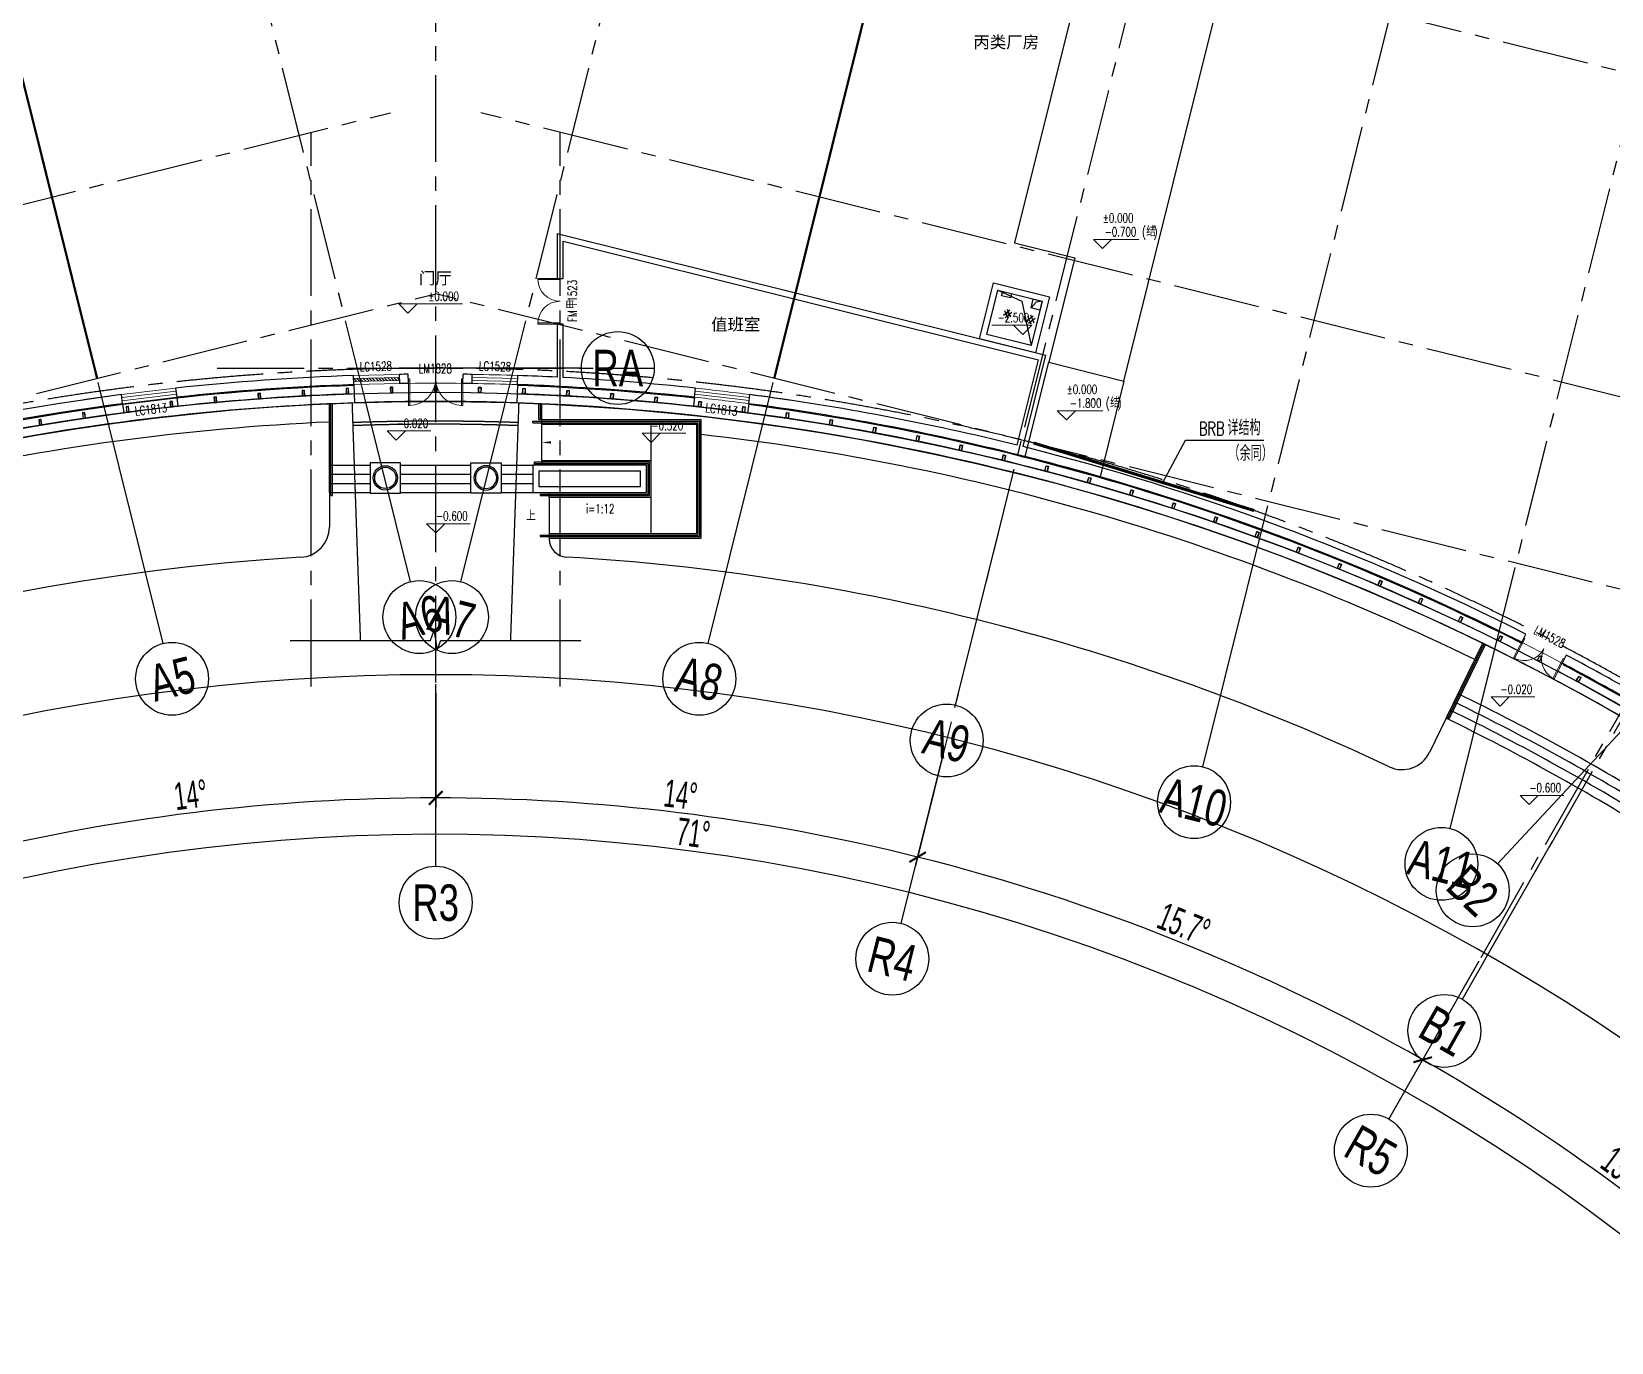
# Model space of a CAD drawing. Extents: x 138868 to 1251000, y -188972 to 132579.
# Drawn here: x 195488 to 247541, y -138264 to -95090 of the extents above; entities that cross this region are included whole.
import ezdxf
from ezdxf.enums import TextEntityAlignment as Align

# ---------------------------------------------------------------- set-up
doc = ezdxf.new("R2010")
doc.units = 0
for name, pattern in [('CENTER2', [28.575, 19.05, -3.175, 3.175, -3.175]), ('DASH', [0.35, 0.25, -0.1]), ('DASHDOT', [1, 0.5, -0.25, 0, -0.25])]:
    doc.linetypes.add(name, pattern=pattern)
doc.layers.get('0').update_dxf_attribs({"color": 8})
doc.layers.get('Defpoints').update_dxf_attribs({"color": 8})
for name, color, linetype in [('#幕墙线-平面', 8, 'Continuous'), ('#标注', 8, 'Continuous'), ('#轴线', 8, 'CENTER2'), ('A-FLOR', 8, 'Continuous'), ('A-FLOR-GRND', 8, 'Continuous'), ('A-FLOR-OVHD', 8, 'DASH'), ('A-FLOR-RAIL', 8, 'Continuous'), ('A-ROAD', 8, 'Continuous'), ('A-SEC-STEEL', 8, 'Continuous'), ('A-THERMAL', 8, 'Continuous'), ('CURTWALL', 8, 'Continuous'), ('DIM_LEAD', 8, 'Continuous'), ('DIM_SYMB', 8, 'Continuous'), ('E-EQPM-DIMS', 8, 'Continuous'), ('E-电缆排管', 8, 'Continuous'), ('EQUIP-箱柜', 8, 'Continuous'), ('PUB_HATCH', 8, 'Continuous'), ('STAIR', 8, 'Continuous'), ('WINDOW_TEXT', 8, 'Continuous'), ('数据中心轮廓线', 8, 'Continuous')]:
    doc.layers.add(name, color=color, linetype=linetype)
for name, color, linetype, lineweight in [('A-WALL', 8, 'Continuous', 50), ('DIM_ELEV', 8, 'Continuous', 5), ('DOOR_FIRE', 8, 'Continuous', 13), ('DOOR_FIRE_TEXT', 8, 'Continuous', 9), ('DOTE', 8, 'DASHDOT', 5), ('PUB_TEXT', 8, 'Continuous', 5), ('WALL', 8, 'Continuous', 30), ('WINDOW', 8, 'Continuous', 13), ('阻尼器布置', 8, 'Continuous', 9)]:
    doc.layers.add(name, color=color, linetype=linetype, lineweight=lineweight)
doc.styles.add('_TCH_DIM', font='SIMPLEX', dxfattribs={"bigfont": 'GBCBIG'})
doc.styles.add('_TCH_WINDOW', font='SIMPLEX', dxfattribs={"height": 3.5, "bigfont": 'GBCBIG'})
doc.styles.add('JHZX', font='jrs.shx', dxfattribs={"width": 0.6, "bigfont": 'jhz.shx'})
doc.styles.get("Standard").update_dxf_attribs({"font": 'arial.ttf'})
doc.dimstyles.new('JZBZ-300', dxfattribs={"dimscale": 300, "dimtxt": 3, "dimasz": 1.5, "dimexe": 1, "dimexo": 1, "dimgap": 0.5, "dimtad": 1, "dimdec": 0, "dimdsep": 46, "dimtxsty": 'JHZX', "dimblk1": 'ARCHTICK', "dimblk2": 'ARCHTICK', "dimsah": 1, "dimcen": 0, "dimclrd": 1, "dimclre": 1, "dimclrt": 2, "dimadec": 1, "dimazin": 2, "dimtfac": 1, "dimtdec": 0, "dimtix": 1, "dimtmove": 0, "dimatfit": 3, "dimfxl": 1, "dimtolj": 1, "dimlwd": -1, "dimlwe": -1, "dimarcsym": 1})

# ---------------------------------------------------------------- blocks, each defined once
blk = doc.blocks.new('lz-1')
at = {"layer": 'A-SEC-STEEL', "ltscale": 0.5}
for radius in [400, 350]:
    blk.add_circle((0, 0), radius, dxfattribs=at)
blk = doc.blocks.new('E-DK')
at = {"layer": 'E-EQPM-DIMS', "ltscale": 100}
blk.add_lwpolyline([(132905, 58716), (132905, 58866), (133205, 58866), (133205, 58716)], dxfattribs=at)
at = {"layer": 'E-电缆排管'}
for p, q in [((131666, 60416), (133566, 60416)), ((131666, 58516), (131666, 60416)), ((133566, 60416), (133566, 58516)), ((131866, 58716), (131866, 60216)), ((131866, 60216), (133366, 60216)), ((132518, 58875), (131866, 60216)), ((133366, 60216), (133366, 58716)), ((131949, 59479), (132117, 59257)), ((131953, 59320), (132121, 59542)), ((132028, 59539), (132197, 59318)), ((132032, 59260), (132201, 59482)), ((132737, 59479), (132906, 59257)), ((132741, 59320), (132910, 59542)), ((132817, 59539), (132985, 59318)), ((132821, 59260), (132989, 59482)), ((133366, 58716), (132518, 58875)), ((133566, 58516), (131666, 58516)), ((133366, 58716), (131866, 58716))]:
    blk.add_line(p, q, dxfattribs=at)
at = {"layer": 'EQUIP-箱柜'}
blk.add_lwpolyline([(132166, 59016), (132166, 58716), (131866, 58716), (131866, 59016)], close=True, dxfattribs=at)
blk.add_lwpolyline([(131866, 58716), (132047, 58799), (132166, 59016)], dxfattribs=at)
blk = doc.blocks.new('$WINLIB2D$00000039')
for points in [[(-0.5, 0.5), (-0.5, -0.5)], [(0.5, 0.5), (-0.5, 0.5)], [(0.5, -0.5), (0.5, 0.5)], [(-0.5, 0.167), (0.5, 0.167)], [(-0.452, -0.167), (-0.5, 0.084)], [(-0.384, -0.167), (-0.448, 0.167)], [(-0.316, -0.167), (-0.38, 0.167)], [(-0.248, -0.167), (-0.312, 0.167)], [(-0.18, -0.167), (-0.244, 0.167)], [(-0.112, -0.167), (-0.176, 0.167)], [(-0.044, -0.167), (-0.108, 0.167)], [(0.024, -0.167), (-0.04, 0.167)], [(0.092, -0.167), (0.028, 0.167)], [(0.16, -0.167), (0.096, 0.167)], [(0.228, -0.167), (0.164, 0.167)], [(0.296, -0.167), (0.232, 0.167)], [(0.364, -0.167), (0.3, 0.167)], [(0.432, -0.167), (0.368, 0.167)], [(0.5, -0.167), (0.436, 0.167)], [(-0.5, -0.167), (0.5, -0.167)], [(0.5, -0.5), (-0.5, -0.5)]]:
    blk.add_lwpolyline(points)
blk = doc.blocks.new('$WINLIB2D$00000001')
for points in [[(-0.5, 0.5), (-0.5, -0.5)], [(-0.5, 0.5), (0.5, 0.5)], [(0.5, -0.5), (0.5, 0.5)], [(0.5, 0.167), (-0.5, 0.167)], [(0.5, -0.167), (-0.5, -0.167)], [(-0.5, -0.5), (0.5, -0.5)]]:
    blk.add_lwpolyline(points)
blk = doc.blocks.new('$DorLib2D$00000002')
for p, q in [((-0.5, 0), (-0.5, 0.4875)), ((-0.475, 0.4875), (-0.5, 0.4875)), ((-0.475, 0), (-0.475, 0.4875)), ((0.475, 0), (0.475, 0.4875)), ((0.475, 0.4875), (0.5, 0.4875)), ((0.5, 0), (0.5, 0.4875)), ((-0.5, 0), (-0.475, 0)), ((0.5, 0), (0.475, 0))]:
    blk.add_line(p, q)
for centre, start, end in [((-0.4875, 0), 0, 88.53072), ((0.4875, 0), 91.46928, 180)]:
    blk.add_arc(centre, 0.4875, start, end)
blk = doc.blocks.new('A$C27be4f04')
at = {"layer": 'A-FLOR'}
blk.add_lwpolyline([(23455, -31861), (21466, -31365), (19071, -40971), (21060, -41467), (20201, -44911), (22675, -45528), (25929, -32478), (23455, -31861), (23212, -31800)], close=True, dxfattribs=at)
blk.add_lwpolyline([(20201, -44911), (22675, -45528), (21889, -48681, 0.008041), (19427, -48016), (20201, -44911)], format="xyb", close=True, dxfattribs=at)
at = {"layer": 'A-FLOR-GRND', "ltscale": 5}
for points in [[(-3500, -46878, 0.090134), (-30729, -53099, -0.389733), (-41706, -49231), (-49475, -34621)], [(34237, -54704, 0.085587), (8750, -47292)]]:
    blk.add_lwpolyline(points, format="xyb", dxfattribs=at)
at = {"layer": 'A-FLOR-OVHD'}
for p, q in [((-2473, -54075), (-2747, -46248)), ((2473, -54075), (2747, -46248))]:
    blk.add_line(p, q, dxfattribs=at)
blk.add_lwpolyline([(-4799, -54075), (-170, -54075), (-56, -53760), (56, -54390), (167, -54075), (4796, -54075)], dxfattribs=at)
for radius in [78050, 77950]:
    blk.add_arc((0, -124900), radius, 88, 92, dxfattribs=at)
at = {"layer": 'A-FLOR-RAIL'}
for p, q in [((-3450, -49300), (-3450, -46276)), ((-3400, -49300), (-3400, -46273)), ((3400, -46800), (3400, -46273)), ((3450, -46800), (3450, -46276)), ((3400, -46800), (3450, -46800)), ((3200, -46850), (8700, -46850)), ((3200, -46900), (3200, -46850)), ((3200, -46900), (8650, -46900)), ((8650, -50600), (8650, -46900)), ((8700, -50650), (8700, -46850)), ((-3450, -49300), (-3400, -49300)), ((3440, -49250), (3440, -49300)), ((3440, -50600), (8650, -50600)), ((3440, -50600), (3440, -50650)), ((3440, -50650), (8700, -50650)), ((33339, -56659), (34545, -54187)), ((33384, -56680), (34590, -54209))]:
    blk.add_line(p, q, dxfattribs=at)
for points in [[(3440, -49300), (7050, -49300), (7050, -48200), (3250, -48200), (3250, -48250)], [(3440, -49250), (7000, -49250), (7000, -48250), (3250, -48250)]]:
    blk.add_lwpolyline(points, dxfattribs=at)
at = {"layer": 'A-ROAD'}
for p, q in [((-3500, -49200), (-3500, -50336)), ((3740, -50700), (3740, -50727)), ((33294, -56637), (32743, -57766))]:
    blk.add_line(p, q, dxfattribs=at)
for centre, radius, start, end in [((-4500, -50336), 1000, 273.4536, 0), ((4340, -50727), 600, 180, 266.6513), ((0, -124900), 73700, 93.45364, 152.54902), ((0, -124900), 73700, 64.76704, 86.65134), ((0, -124900), 69700, 29.1728, 150.8272), ((31845, -57328), 1000, 244.767, 334)]:
    blk.add_arc(centre, radius, start, end, dxfattribs=at)
at = {"layer": 'A-THERMAL', "ltscale": 5}
for points in [[(-2695, -45676, 0.092862), (-31190, -52024, -0.389733), (-40673, -48681), (-55406, -20973, -0.396727), (-52722, -11146)], [(8526, -46090, 0.01844), (2695, -45676)], [(35810, -54180, 0.084768), (10312, -46304, 0.084701)], [(40314, -56647, 0.011453), (37147, -54872, 0.011453)]]:
    blk.add_lwpolyline(points, format="xyb", dxfattribs=at)
at = {"layer": 'A-THERMAL'}
for radius, start, end in [(79600, 97.47447, 98.37261), (79300, 97.56822, 98.06816), (79600, 81.52968, 82.45639)]:
    blk.add_arc((0, -124900), radius, start, end, dxfattribs=at)
at = {"layer": 'A-WALL', "const_width": 75}
for points in [[(-11155, -45438), (-21900, -2340)], [(11155, -45438), (21900, -2340)]]:
    blk.add_lwpolyline(points, dxfattribs=at)
at = {"layer": 'CURTWALL'}
for p, q in [((-2696, -45646), (-2686, -45946)), ((2696, -45646), (2686, -45946)), ((-10319, -46274), (-10280, -46572)), ((-8532, -46060), (-8500, -46359)), ((8529, -46060), (8496, -46358)), ((10316, -46274), (10278, -46571))]:
    blk.add_line(p, q, dxfattribs=at)
for points in [[(-10280, -46572, 0.068581), (-31083, -52272, -0.389733), (-40912, -48808), (-55645, -21100, -0.432463), (-52033, -10475, -0.000619), (-51750, -10347), (-51491, -11385)], [(-2686, -45946, 0.018449), (-8500, -46359, 0.018449)], [(8496, -46358, 0.018439), (2686, -45946)], [(35688, -54421, 0.084767), (10278, -46571, 0.084767)], [(40177, -56879, 0.011453), (37020, -55111)]]:
    blk.add_lwpolyline(points, format="xyb", dxfattribs=at)
for radius, start, end in [(78700, 88.05142, 91.94858), (79000, 96.17636, 97.47692), (79000, 82.52468, 83.82606), (78700, 62.05397, 63.14603)]:
    blk.add_arc((0, -124900), radius, start, end, dxfattribs=at)
at = {"layer": 'DIM_ELEV'}
for p, q in [((21971, -41167), (21671, -40867)), ((21671, -40867), (23173, -40867)), ((21971, -41167), (22271, -40867)), ((-913, -43288), (-1213, -42988)), ((-1213, -42988), (887, -42988)), ((-913, -43288), (-613, -42988)), ((19641, -43692), (18325, -43692)), ((19341, -43992), (19041, -43692)), ((19341, -43992), (19641, -43692)), ((20781, -46809), (20481, -46509)), ((20481, -46509), (21982, -46509)), ((20781, -46809), (21081, -46509)), ((-1299, -47471), (-1599, -47171)), ((-1599, -47171), (-158, -47171)), ((-1299, -47471), (-999, -47171)), ((7100, -47550), (6800, -47250)), ((6800, -47250), (8241, -47250)), ((7100, -47550), (7400, -47250)), ((0, -50527), (-300, -50227)), ((-300, -50227), (1141, -50227)), ((0, -50527), (300, -50227)), ((35074, -56232), (34774, -55932)), ((34774, -55932), (36215, -55932)), ((35074, -56232), (35374, -55932)), ((36028, -59478), (35728, -59178)), ((35728, -59178), (37169, -59178)), ((36028, -59478), (36328, -59178))]:
    blk.add_line(p, q, dxfattribs=at)
at = {"layer": 'DIM_LEAD'}
for p, q in [((23956, -48871), (24705, -47474)), ((24705, -47474), (27289, -47474))]:
    blk.add_line(p, q, dxfattribs=at)
at = {"layer": 'DIM_LEAD', "const_width": 60}
blk.add_lwpolyline([(23942, -48898, 1), (23970, -48845, 1)], format="xyb", close=True, dxfattribs=at)
at = {"layer": 'DIM_SYMB'}
blk.add_lwpolyline([(3294, -49950, 0, 0, 0), (7750, -49950, 0, 0, 0), (7750, -47550, 0, 0, 0), (3500, -47550, 0, 80, 0), (3800, -47550, 0, 0, 0)], format="xyseb", dxfattribs=at)
at = {"layer": 'DOTE'}
blk.add_arc((0, -124900), 127950, 43.11527, 122.86793, dxfattribs=at)
at = {"layer": 'STAIR'}
for p, q in [((-3500, -49200), (-3500, -46278)), ((3500, -48150), (3500, -46278)), ((3500, -46800), (8750, -46800)), ((8750, -50700), (8750, -46800)), ((3500, -46950), (8600, -46950)), ((7100, -50550), (7100, -46950)), ((8600, -50550), (8600, -46950)), ((-3500, -48300), (-2160, -48300)), ((-1160, -48300), (1160, -48300)), ((2160, -48300), (3200, -48300)), ((3500, -48150), (7100, -48150)), ((3500, -48150), (3500, -48300)), ((-3500, -48600), (-2160, -48600)), ((-3500, -48900), (-2160, -48900)), ((-1160, -48600), (1160, -48600)), ((-1160, -48900), (1160, -48900)), ((2160, -48600), (3200, -48600)), ((2160, -48900), (3200, -48900)), ((-3500, -49200), (-2160, -49200)), ((-1160, -49200), (1160, -49200)), ((2160, -49200), (3200, -49200)), ((3740, -49350), (3740, -49200)), ((3740, -49350), (7100, -49350)), ((3740, -49350), (3740, -50550)), ((3740, -50550), (8600, -50550)), ((3740, -50550), (3740, -50700)), ((3740, -50700), (8750, -50700)), ((33294, -56637), (34500, -54165))]:
    blk.add_line(p, q, dxfattribs=at)
for points in [[(-2160, -49218), (-1160, -49218), (-1160, -48218), (-2160, -48218)], [(2160, -49218), (1160, -49218), (1160, -48218), (2160, -48218)], [(3200, -49200), (6950, -49200), (6950, -48300), (3200, -48300)], [(3400, -49000), (6750, -49000), (6750, -48500), (3400, -48500)]]:
    blk.add_lwpolyline(points, close=True, dxfattribs=at)
for radius in [76550, 76850, 75950, 76250]:
    blk.add_arc((0, -124900), radius, 58, 64, dxfattribs=at)
at = {"layer": 'WALL'}
for p, q in [((4000, -40666), (20104, -44681)), ((4000, -40666), (4000, -42150)), ((4200, -40922), (19862, -44826)), ((4200, -42150), (4200, -40922)), ((4000, -42150), (4200, -42150)), ((4200, -43650), (4000, -43650)), ((4000, -43650), (4000, -45401)), ((4200, -45411), (4200, -43650)), ((19354, -47689), (20104, -44681)), ((19160, -47640), (19862, -44826)), ((-8567, -45762), (-8532, -46060)), ((-2696, -45646), (-2704, -45346)), ((-1204, -45309), (-1197, -45609)), ((-899, -45605), (-902, -45305)), ((899, -45605), (902, -45305)), ((1198, -45609), (1202, -45309)), ((2695, -45646), (2706, -45346)), ((8529, -46060), (8562, -45762)), ((-10319, -46274), (-10355, -45976)), ((10316, -46274), (10355, -45976)), ((35783, -54132), (35921, -53866)), ((37253, -54555), (37115, -54822))]:
    blk.add_line(p, q, dxfattribs=at)
for radius, start, end in [(79600, 91.94654, 96.17881), (79300, 91.94858, 96.17636), (79600, 90.64946, 90.86683), (79300, 90.64946, 90.86478), (79300, 89.13453, 89.35054), (79600, 89.13453, 89.35054), (79300, 87.04009, 88.0521), (79600, 87.1196, 88.0521), (79300, 83.82551, 87.04009), (79600, 83.82551, 86.97545), (79600, 97.47447, 113.17007), (79300, 97.47692, 113.17007), (79300, 76, 82.52523), (79600, 76.07198, 82.52523), (79600, 63.17481, 75.92802), (79300, 63.17685, 76), (79600, 60.44396, 62.0951), (79300, 60.3, 62.09305)]:
    blk.add_arc((0, -124900), radius, start, end, dxfattribs=at)
at = {"layer": 'WINDOW'}
for p, q in [((2699, -45546), (1199, -45509)), ((2701, -45446), (1202, -45409)), ((10329, -46173), (8540, -45959)), ((10342, -46074), (8551, -45860))]:
    blk.add_line(p, q, dxfattribs=at)
for radius, start, end in [(79300, 89.35054, 90.65028), (79300, 88.05142, 89.13522), (79600, 88.05346, 89.13317), (79600, 82.5255, 83.82524), (79300, 82.52509, 83.82565), (79300, 62.09305, 63.17685)]:
    blk.add_arc((0, -124900), radius, start, end, dxfattribs=at)
at = {"layer": '数据中心轮廓线'}
for p, q in [((-2686, -45946), (-2676, -46246)), ((2686, -45946), (2676, -46246))]:
    blk.add_line(p, q, dxfattribs=at)
for points in [[(-2676, -46246, 0.092862), (-30965, -52548, -0.389733), (-41177, -48949), (-49602, -33103)], [(35550, -54687, 0.1091), (2676, -46246)], [(40022, -57136, 0.011435), (36882, -55377)]]:
    blk.add_lwpolyline(points, format="xyb", dxfattribs=at)
at = {"layer": '阻尼器布置', "ltscale": 0.5, "const_width": 100}
blk.add_lwpolyline([(19699, -47569), (26974, -49795)], dxfattribs=at)
at = {"layer": 'A-SEC-STEEL', "ltscale": 0.5}
blk.add_blockref('lz-1', (-1660, -48718), dxfattribs=at)
at = {"layer": 'A-SEC-STEEL', "ltscale": 0.5, "xscale": -1}
blk.add_blockref('lz-1', (1660, -48718), dxfattribs=at)
at = {"layer": 'DOOR_FIRE', "xscale": -1500, "yscale": 1500, "zscale": 200, "rotation": 90}
blk.add_blockref('$DorLib2D$00000002', (4100, -42900), dxfattribs=at)
at = {"layer": 'PUB_HATCH', "rotation": 165.9999997567502}
blk.add_blockref('E-DK', (162135, -17828), dxfattribs=at)
at = {"layer": 'WINDOW'}
ref = blk.add_blockref('$WINLIB2D$00000039', (-1950, -45477), dxfattribs=dict(at, xscale=1500, yscale=300, zscale=1500, rotation=181.4066818405984))
ref.add_attrib('A', 'LC1528', (-2499, -45207), dxfattribs={"layer": 'WINDOW_TEXT', "height": 297.5, "rotation": 1.4067, "style": '_TCH_WINDOW', "width": 0.705882})
ref = blk.add_blockref('$DorLib2D$00000002', (0, -45455), dxfattribs=dict(at, xscale=-1800, yscale=1800, zscale=-1800, rotation=179.9999999996525))
ref.add_attrib('A', 'LM1828', (-555, -45264), dxfattribs={"layer": 'WINDOW_TEXT', "height": 297.5, "rotation": 360, "style": '_TCH_WINDOW', "width": 0.705882})
ref = blk.add_blockref('$WINLIB2D$00000001', (-9443, -46018), dxfattribs=dict(at, xscale=1800, yscale=300.0000000000001, zscale=-1800, rotation=6.826642008047112))
ref.add_attrib('A', 'LC1813', (-9889, -46671), dxfattribs={"layer": 'WINDOW_TEXT', "height": 297.5, "rotation": 6.8266, "style": '_TCH_WINDOW', "width": 0.705882})
ref = blk.add_blockref('$DorLib2D$00000002', (36518, -54344), dxfattribs=dict(at, xscale=1500.000000000001, yscale=1500.000000000001, zscale=1500.000000000001, rotation=152.6349511825041))
ref.add_attrib('A', 'LM1528', (36156, -53836), dxfattribs={"layer": 'WINDOW_TEXT', "height": 297.5, "rotation": 332.635, "style": '_TCH_WINDOW', "width": 0.705882})
at = {"layer": 'DIM_SYMB', "style": '_TCH_DIM', "width": 0.705882}
blk.add_text('i=1:12', height=297.5, dxfattribs=at).set_placement((4953, -49883))
at = {"layer": 'DOOR_FIRE_TEXT', "style": '_TCH_WINDOW', "width": 0.705882}
for s, p in [('1523', (4655, -42917)), ('FM', (4655, -43583))]:
    blk.add_text(s, height=297.5, rotation=90, dxfattribs=at).set_placement(p)
at = {"layer": 'DOOR_FIRE_TEXT', "style": '_TCH_WINDOW'}
blk.add_text('甲', height=338, rotation=90, dxfattribs=at).set_placement((4655, -43163))
at = {"layer": 'PUB_TEXT'}
for s, p in [('丙类厂房', (17718, -34563)), ('门厅', (-552, -42338)), ('值班室', (9077, -43861))]:
    blk.add_text(s, height=396.5, dxfattribs=at).set_placement(p)
at = {"layer": 'PUB_TEXT', "style": '_TCH_DIM', "width": 0.705882}
for s, height, p in [('%%P0.000', 297.5, (21983, -40307)), ('-0.700', 297.5, (22043, -40762)), ('(', 298, (23273, -40762)), (')', 298, (23659, -40762)), ('%%P0.000', 297.5, (-243, -42883)), ('-2.500', 297.5, (18515, -43587)), ('%%P0.000', 297.5, (20792, -45949)), ('-1.800', 297.5, (20892, -46404)), ('(', 298, (22082, -46404)), (')', 298, (22468, -46404)), ('-0.020', 297.5, (-1288, -47066)), ('-0.320', 297.5, (7111, -47145)), ('BRB', 446.2, (25142, -47317)), ('-0.600', 297.5, (11, -50122)), ('-0.020', 297.5, (35085, -55827)), ('-0.600', 297.5, (36039, -59073))]:
    blk.add_text(s, height=height, dxfattribs=at).set_placement(p)
at = {"layer": 'PUB_TEXT', "style": '_TCH_DIM'}
for s, height, p in [('结', 338, (23413, -40762)), ('结', 338, (22222, -46404)), ('详结构', 506.4, (26087, -47317)), ('（余同）', 506.4, (26123, -48157)), ('上', 338, (2980, -50125))]:
    blk.add_text(s, height=height, dxfattribs=at).set_placement(p)
at = {"layer": 'WINDOW_TEXT', "style": '_TCH_WINDOW', "width": 0.705882}
for s, rotation, p in [('LC1528', 358.5933, (1419, -45180)), ('LC1813', 353.16, (8875, -46550))]:
    blk.add_text(s, height=297.5, rotation=rotation, dxfattribs=at).set_placement(p)
blk = doc.blocks.new('*U3166')
blk.add_line((0, -20), (0, 0))
blk.add_circle((0, -24), 4)
at = {"style": 'JHZX', "width": 0.75}
blk.add_attdef('AXES', text='', height=4, dxfattribs=at).set_placement((0, -24), align=Align.MIDDLE_CENTER)
blk = doc.blocks.new('*U3167')
blk.add_line((20, 0), (0, 0))
blk.add_circle((24, 0), 4)
at = {"style": 'JHZX', "width": 0.75}
blk.add_attdef('AXES', text='', height=4, dxfattribs=at).set_placement((24, 0), align=Align.MIDDLE_CENTER)
blk = doc.blocks.new('_ARCHTICK')
at = {"color": 0, "linetype": 'ByBlock', "const_width": 0.15}
blk.add_lwpolyline([(-0.5, -0.5), (0.5, 0.5)], dxfattribs=at)
blk = doc.blocks.new('*D3339')
at = {"layer": '#标注', "ltscale": 300, "transparency": 16777216}
for p, q in [((176365, -124967), (178689, -129338)), ((255922, -135441), (252546, -139061))]:
    blk.add_line(p, q, dxfattribs=at)
blk.add_arc((208802, -185972), 64442, 47, 118, dxfattribs=at)
at = {"layer": 'Defpoints', "color": 0, "ltscale": 300, "transparency": 16777216}
for p in [(176225, -124703), (230136, -125164), (256127, -135222), (208802, -185972)]:
    blk.add_point(p, dxfattribs=at)
at = {"layer": '#标注', "ltscale": 300, "transparency": 16777216, "xscale": 450, "yscale": 450, "zscale": 450}
for p, rotation in [((178549, -129073), 207.9999999999995), ((252751, -138842), 316.999999993665)]:
    blk.add_blockref('_ARCHTICK', p, dxfattribs=dict(at, rotation=rotation))
at = {"layer": '#标注', "ltscale": 300, "transparency": 16777216, "insert": (217292, -121487), "char_height": 900, "attachment_point": 5, "rotation": 352.5, "style": 'JHZX'}
blk.add_mtext('\\A1;71°', dxfattribs=at)
blk = doc.blocks.new('*D3343')
at = {"layer": '#标注', "ltscale": 300, "transparency": 16777216}
for p, q in [((243034, -125957), (241176, -129214)), ((255922, -135441), (253365, -138184))]:
    blk.add_line(p, q, dxfattribs=at)
blk.add_arc((208802, -185972), 65642, 47, 60.3, dxfattribs=at)
at = {"layer": 'Defpoints', "color": 0, "ltscale": 300, "transparency": 16777216}
for p in [(243183, -125696), (249725, -134648), (256127, -135222), (208802, -185972)]:
    blk.add_point(p, dxfattribs=at)
at = {"layer": '#标注', "ltscale": 300, "transparency": 16777216, "xscale": 450, "yscale": 450, "zscale": 450}
for p, rotation in [((241325, -128953), 150.2999999171136), ((253569, -137964), 316.999999993665)]:
    blk.add_blockref('_ARCHTICK', p, dxfattribs=dict(at, rotation=rotation))
at = {"layer": '#标注', "ltscale": 300, "transparency": 16777216, "insert": (248064, -132620), "char_height": 900, "attachment_point": 5, "rotation": 323.65, "style": 'JHZX'}
blk.add_mtext('\\A1;13.3°', dxfattribs=at)
blk = doc.blocks.new('*D3344')
at = {"layer": '#标注', "ltscale": 300, "transparency": 16777216}
for p, q in [((225517, -118932), (224610, -122571)), ((243034, -125957), (241176, -129214))]:
    blk.add_line(p, q, dxfattribs=at)
blk.add_arc((208802, -185972), 65642, 60.3, 76, dxfattribs=at)
at = {"layer": 'Defpoints', "color": 0, "ltscale": 300, "transparency": 16777216}
for p in [(225589, -118641), (243183, -125696), (235988, -126225), (208802, -185972)]:
    blk.add_point(p, dxfattribs=at)
at = {"layer": '#标注', "ltscale": 300, "transparency": 16777216, "xscale": 450, "yscale": 450, "zscale": 450}
for p, rotation in [((224682, -122280), 165.9999999999991), ((241325, -128953), 330.2999999171137)]:
    blk.add_blockref('_ARCHTICK', p, dxfattribs=dict(at, rotation=rotation))
at = {"layer": '#标注', "ltscale": 300, "transparency": 16777216, "insert": (233456, -124489), "char_height": 900, "attachment_point": 5, "rotation": 338.15, "style": 'JHZX'}
blk.add_mtext('\\A1;15.7°', dxfattribs=at)
blk = doc.blocks.new('*D3345')
at = {"layer": '#标注', "ltscale": 300, "transparency": 16777216}
for p, q in [((208802, -116880), (208802, -120630)), ((225517, -118932), (224610, -122571))]:
    blk.add_line(p, q, dxfattribs=at)
blk.add_arc((208802, -185972), 65642, 76, 90, dxfattribs=at)
at = {"layer": 'Defpoints', "color": 0, "ltscale": 300, "transparency": 16777216}
for p in [(208802, -116580), (225589, -118641), (219448, -121199), (208802, -185972)]:
    blk.add_point(p, dxfattribs=at)
at = {"layer": '#标注', "ltscale": 300, "transparency": 16777216, "xscale": 450, "yscale": 450, "zscale": 450}
for p, rotation in [((208802, -120330), 179.9999999999996), ((224682, -122280), 345.999999999999)]:
    blk.add_blockref('_ARCHTICK', p, dxfattribs=dict(at, rotation=rotation))
at = {"layer": '#标注', "ltscale": 300, "transparency": 16777216, "insert": (216875, -120224), "char_height": 900, "attachment_point": 5, "rotation": 353, "style": 'JHZX'}
blk.add_mtext('\\A1;14°', dxfattribs=at)
blk = doc.blocks.new('*D3346')
at = {"layer": '#标注', "ltscale": 300, "transparency": 16777216}
for p, q in [((208802, -116880), (208802, -120630)), ((192087, -118932), (192994, -122571))]:
    blk.add_line(p, q, dxfattribs=at)
blk.add_arc((208802, -185972), 65642, 90, 104, dxfattribs=at)
at = {"layer": 'Defpoints', "color": 0, "ltscale": 300, "transparency": 16777216}
for p in [(208802, -116580), (192015, -118641), (203461, -120548), (208802, -185972)]:
    blk.add_point(p, dxfattribs=at)
at = {"layer": '#标注', "ltscale": 300, "transparency": 16777216, "xscale": 450, "yscale": 450, "zscale": 450}
for p, rotation in [((208802, -120330), 359.9999999999997), ((192922, -122280), 194.0000000000007)]:
    blk.add_blockref('_ARCHTICK', p, dxfattribs=dict(at, rotation=rotation))
at = {"layer": '#标注', "ltscale": 300, "transparency": 16777216, "insert": (200729, -120224), "char_height": 900, "attachment_point": 5, "rotation": 7, "style": 'JHZX'}
blk.add_mtext('\\A1;14°', dxfattribs=at)
blk = doc.blocks.new('*D3347')
at = {"layer": '#标注', "ltscale": 300, "transparency": 16777216}
for p, q in [((192087, -118932), (192994, -122571)), ((176365, -124967), (178126, -128278))]:
    blk.add_line(p, q, dxfattribs=at)
blk.add_arc((208802, -185972), 65642, 104, 118, dxfattribs=at)
at = {"layer": 'Defpoints', "color": 0, "ltscale": 300, "transparency": 16777216}
for p in [(192015, -118641), (187793, -123783), (176225, -124703), (208802, -185972)]:
    blk.add_point(p, dxfattribs=at)
at = {"layer": '#标注', "ltscale": 300, "transparency": 16777216, "xscale": 450, "yscale": 450, "zscale": 450}
for p, rotation in [((192922, -122280), 14.00000000000072), ((177985, -128014), 207.9999999999994)]:
    blk.add_blockref('_ARCHTICK', p, dxfattribs=dict(at, rotation=rotation))
at = {"layer": '#标注', "ltscale": 300, "transparency": 16777216, "insert": (185063, -124130), "char_height": 900, "attachment_point": 5, "rotation": 21, "style": 'JHZX'}
blk.add_mtext('\\A1;14°', dxfattribs=at)
blk = doc.blocks.new('*D3348')
at = {"layer": '#标注', "ltscale": 300, "transparency": 16777216}
for p, q in [((146691, -69158), (145494, -66906)), ((299030, -89214), (300769, -87349))]:
    blk.add_line(p, q, dxfattribs=at)
blk.add_arc((208802, -185972), 134550, 47, 118, dxfattribs=at)
at = {"layer": 'Defpoints', "color": 0, "ltscale": 300, "transparency": 16777216}
for p in [(253347, -59009), (146832, -69423), (298826, -89433), (208802, -185972)]:
    blk.add_point(p, dxfattribs=at)
at = {"layer": '#标注', "ltscale": 300, "transparency": 16777216, "xscale": 450, "yscale": 450, "zscale": 450}
for p, rotation in [((145635, -67171), 207.9999999999996), ((300565, -87568), 316.9999999936651)]:
    blk.add_blockref('_ARCHTICK', p, dxfattribs=dict(at, rotation=rotation))
at = {"layer": '#标注', "ltscale": 300, "transparency": 16777216, "insert": (226443, -51978), "char_height": 900, "attachment_point": 5, "rotation": 352.5, "style": 'JHZX'}
blk.add_mtext('\\A1;71°', dxfattribs=at)
blk = doc.blocks.new('*D3349')
at = {"layer": '#标注', "ltscale": 300, "transparency": 16777216}
for p, q in [((274351, -71052), (275020, -69879)), ((299030, -89214), (299951, -88226))]:
    blk.add_line(p, q, dxfattribs=at)
blk.add_arc((208802, -185972), 133350, 47, 60.3, dxfattribs=at)
at = {"layer": 'Defpoints', "color": 0, "ltscale": 300, "transparency": 16777216}
for p in [(274203, -71312), (291936, -81707), (298826, -89433), (208802, -185972)]:
    blk.add_point(p, dxfattribs=at)
at = {"layer": '#标注', "ltscale": 300, "transparency": 16777216, "xscale": 450, "yscale": 450, "zscale": 450}
for p, rotation in [((274871, -70140), 150.2999999171138), ((299746, -88446), 316.9999999936651)]:
    blk.add_blockref('_ARCHTICK', p, dxfattribs=dict(at, rotation=rotation))
at = {"layer": '#标注', "ltscale": 300, "transparency": 16777216, "insert": (288196, -78087), "char_height": 900, "attachment_point": 5, "rotation": 323.65, "style": 'JHZX'}
blk.add_mtext('\\A1;13.3°', dxfattribs=at)
blk = doc.blocks.new('*D3350')
at = {"layer": '#标注', "ltscale": 300, "transparency": 16777216}
for p, q in [((240808, -57601), (241135, -56292)), ((274351, -71052), (275020, -69879))]:
    blk.add_line(p, q, dxfattribs=at)
blk.add_arc((208802, -185972), 133350, 60.3, 76, dxfattribs=at)
at = {"layer": 'Defpoints', "color": 0, "ltscale": 300, "transparency": 16777216}
for p in [(240736, -57893), (264031, -64596), (274203, -71312), (208802, -185972)]:
    blk.add_point(p, dxfattribs=at)
at = {"layer": '#标注', "ltscale": 300, "transparency": 16777216, "xscale": 450, "yscale": 450, "zscale": 450}
for p, rotation in [((241062, -56583), 165.999999999999), ((274871, -70140), 330.2999999171137)]:
    blk.add_blockref('_ARCHTICK', p, dxfattribs=dict(at, rotation=rotation))
at = {"layer": '#标注', "ltscale": 300, "transparency": 16777216, "insert": (258655, -61644), "char_height": 900, "attachment_point": 5, "rotation": 338.15, "style": 'JHZX'}
blk.add_mtext('\\A1;15.7°', dxfattribs=at)
blk = doc.blocks.new('*D3340')
at = {"layer": '#标注', "ltscale": 300, "transparency": 16777216}
for p, q in [((208802, -53672), (208802, -52322)), ((240808, -57601), (241135, -56292))]:
    blk.add_line(p, q, dxfattribs=at)
blk.add_arc((208802, -185972), 133350, 76, 90, dxfattribs=at)
at = {"layer": 'Defpoints', "color": 0, "ltscale": 300, "transparency": 16777216}
for p in [(208802, -53972), (230428, -54387), (240736, -57893), (208802, -185972)]:
    blk.add_point(p, dxfattribs=at)
at = {"layer": '#标注', "ltscale": 300, "transparency": 16777216, "xscale": 450, "yscale": 450, "zscale": 450}
for p, rotation in [((208802, -52622), 179.9999999999996), ((241062, -56583), 345.999999999999)]:
    blk.add_blockref('_ARCHTICK', p, dxfattribs=dict(at, rotation=rotation))
at = {"layer": '#标注', "ltscale": 300, "transparency": 16777216, "insert": (225126, -53020), "char_height": 900, "attachment_point": 5, "rotation": 353, "style": 'JHZX'}
blk.add_mtext('\\A1;14°', dxfattribs=at)
blk = doc.blocks.new('*D3341')
at = {"layer": '#标注', "ltscale": 300, "transparency": 16777216}
for p, q in [((208802, -53672), (208802, -52322)), ((176796, -57601), (176469, -56292))]:
    blk.add_line(p, q, dxfattribs=at)
blk.add_arc((208802, -185972), 133350, 90, 104, dxfattribs=at)
at = {"layer": 'Defpoints', "color": 0, "ltscale": 300, "transparency": 16777216}
for p in [(197953, -53064), (208802, -53972), (176868, -57893), (208802, -185972)]:
    blk.add_point(p, dxfattribs=at)
at = {"layer": '#标注', "ltscale": 300, "transparency": 16777216, "xscale": 450, "yscale": 450, "zscale": 450}
for p, rotation in [((208802, -52622), 359.9999999999997), ((176542, -56583), 194.0000000000007)]:
    blk.add_blockref('_ARCHTICK', p, dxfattribs=dict(at, rotation=rotation))
at = {"layer": '#标注', "ltscale": 300, "transparency": 16777216, "insert": (192478, -53020), "char_height": 900, "attachment_point": 5, "rotation": 7, "style": 'JHZX'}
blk.add_mtext('\\A1;14°', dxfattribs=at)
blk = doc.blocks.new('*D3342')
at = {"layer": '#标注', "ltscale": 300, "transparency": 16777216}
for p, q in [((176796, -57601), (176469, -56292)), ((146691, -69158), (146057, -67966))]:
    blk.add_line(p, q, dxfattribs=at)
blk.add_arc((208802, -185972), 133350, 104, 118, dxfattribs=at)
at = {"layer": 'Defpoints', "color": 0, "ltscale": 300, "transparency": 16777216}
for p in [(176868, -57893), (166122, -59636), (146832, -69423), (208802, -185972)]:
    blk.add_point(p, dxfattribs=at)
at = {"layer": '#标注', "ltscale": 300, "transparency": 16777216, "xscale": 450, "yscale": 450, "zscale": 450}
for p, rotation in [((176542, -56583), 14.00000000000063), ((146198, -68231), 207.9999999999995)]:
    blk.add_blockref('_ARCHTICK', p, dxfattribs=dict(at, rotation=rotation))
at = {"layer": '#标注', "ltscale": 300, "transparency": 16777216, "insert": (160799, -60918), "char_height": 900, "attachment_point": 5, "rotation": 21, "style": 'JHZX'}
blk.add_mtext('\\A1;14°', dxfattribs=at)
blk = doc.blocks.new('LZ')
at = {"layer": '#幕墙线-平面', "ltscale": 250}
for points in [[(-33, 0, -0.414214), (-40, 7), (-40, 172, -0.414214), (-33, 180), (32, 180, -0.414214), (40, 172), (40, 7, -0.414214), (32, 0)], [(-33, 6, -0.414214), (-34, 7), (-34, 172, -0.414214), (-33, 174), (32, 174, -0.414214), (34, 172), (34, 7, -0.414214), (32, 6)]]:
    blk.add_lwpolyline(points, format="xyb", close=True, dxfattribs=at)

msp = doc.modelspace()

# ---------------------------------------------------------------- linework, layer by layer
at = {"layer": '#幕墙线-平面', "ltscale": 500}
msp.add_lwpolyline([(156928.4, -71145.1, 0.0006187), (156644.4, -71273.8, 0.4324632), (152892.4, -82312), (167625.3, -110020.5, 0.3897333), (177836.5, -113619.5, -0.2739153), (257366.8, -124043, 0.3894), (268154.3, -123203.8), (289558.2, -100250.9, 0.4327153), (288785.7, -88613.5, 0.0656468), (260815, -71208.1, 0.0656468)], format="xyb", dxfattribs=at)
at = {"layer": '#幕墙线-平面'}
msp.add_lwpolyline([(157051.9, -71418.5, 0.0006187), (156768.6, -71546.9, 0.4324632), (153157.3, -82171.1), (167890.2, -109879.7, 0.3897333), (177718.5, -113343.7, -0.2739153), (257551.9, -123806.9, 0.3894), (267934.9, -122999.2), (289338.8, -100046.3, 0.4327153), (288595.3, -88845.3)], format="xyb", dxfattribs=at)
at = {"layer": '#轴线', "ltscale": 150}
for p, q in [((208802, -116527.7), (208802, -53971.6)), ((206523.4, -107388.6), (194620.8, -59650)), ((211080.6, -107388.6), (222983.2, -59650)), ((198372.9, -109420.7), (186470.3, -61682.2)), ((219231.1, -109420.7), (231133.7, -61682.2)), ((225103, -120592), (239284.1, -63714.3)), ((235532.1, -113485), (247434.6, -65746.5)), ((243682.6, -115517.2), (255585.1, -67778.6)), ((243245.4, -125585.9), (274202.5, -71312.2)), ((243375.7, -125660.1), (274332.8, -71386.6)), ((263388.1, -100281.8), (212805.8, -87670.2)), ((156731.9, -110372.9), (207314.2, -97761.3)), ((260872.1, -110372.9), (210289.8, -97761.3)), ((204702, -116656.4), (204702, -98412.6)), ((212902, -116656.4), (212902, -98412.6)), ((158219.7, -116340.2), (208802, -103728.6)), ((259384.3, -116340.2), (208802, -103728.6)), ((201607.4, -106171.6), (215996.6, -106171.6))]:
    msp.add_line(p, q, dxfattribs=at)
for radius, start, end in [(124900, 45.623668, 118.956278), (79800, 44.845516, 120)]:
    msp.add_arc((208802, -185971.6), radius, start, end, dxfattribs=at)

# ---------------------------------------------------------------- block references
at = {"layer": '#幕墙线-平面', "ltscale": 300}
for name, p in [('A$C27be4f04', (208802, -61071.6)), ('LZ', (208802, -106971.6))]:
    msp.add_blockref(name, p, dxfattribs=at)
at = {"layer": '#幕墙线-平面', "ltscale": 300, "xscale": -1}
for p, rotation in [((201551.2, -107305), 5.265920325546611), ((202998.4, -107185.1), 4.212735064350765), ((204447.5, -107091.7), 3.159549803154995), ((205898.1, -107025), 2.106364541959227), ((207349.7, -106984.9), 1.053179280763459), ((197226.4, -107824.3), 8.425476109133916), ((198664.8, -107624.7), 7.372290847938149), ((200106.5, -107451.6), 6.319105586742458), ((195792, -108050.2), 9.478661370329844)]:
    msp.add_blockref('LZ', p, dxfattribs=dict(at, rotation=rotation))
msp.add_blockref('LZ', (208802, -106971.6), dxfattribs=at)
at = {"layer": '#幕墙线-平面', "ltscale": 300}
for p, rotation in [((210254.3, -106984.9), 358.9468207192365), ((211705.9, -107025), 357.8936354580408), ((213156.5, -107091.7), 356.840450196845), ((214605.6, -107185.1), 355.7872649356492), ((216052.7, -107305), 354.7340796744534), ((217497.4, -107451.6), 353.6808944132575), ((218939.2, -107624.7), 352.6277091520618), ((220377.5, -107824.3), 351.5745238908661), ((221812, -108050.2), 350.5213386296702), ((223242, -108302.5), 349.4681533684744), ((224667.2, -108581.1), 348.4149681072787), ((226087, -108885.7), 347.3617828460828), ((227500.9, -109216.5), 346.308597584887), ((228908.6, -109573.1), 345.2554123236912), ((230309.4, -109955.6), 344.2022270624955), ((231703, -110363.8), 343.1490418012996), ((233088.8, -110797.5), 342.0958565401038), ((234466.5, -111256.6), 341.042671278908), ((235835.4, -111740.9), 339.9894860177122), ((237195.3, -112250.4), 338.9363007565163), ((238545.5, -112784.7), 337.8831154953207), ((239883.4, -113342.8), 337.8831154953207)]:
    msp.add_blockref('LZ', p, dxfattribs=dict(at, rotation=rotation))
at = {"layer": '#幕墙线-平面'}
for p, rotation in [((241213, -113926.3), 335.778300338876), ((242531.6, -114534.1), 334.7252152814436), ((243838.8, -115166.1), 333.6721302240111), ((245134.2, -115822), 332.6190451665788), ((246417.4, -116501.6), 331.5659601091464)]:
    msp.add_blockref('LZ', p, dxfattribs=dict(at, rotation=rotation))
at = {"layer": '#标注', "xscale": 300, "yscale": 300}
msp.add_blockref('*U3167', (207602, -106171.6), dxfattribs=at).add_auto_attribs({'AXES': 'RA'})
at = {"layer": '#标注'}
for p, xscale, yscale, zscale, rotation, values in [((206523.4, -107388.6), 300, 300, 300, 13.99999999999981, {'AXES': 'A6'}), ((211080.6, -107388.6), 300, 300, 300, 346.0000000000009, {'AXES': 'A7'}), ((198372.9, -109420.7), 300, 300, 300, 13.99999999999981, {'AXES': 'A5'}), ((219231.1, -109420.7), 300, 300, 300, 346.0000000000009, {'AXES': 'A8'}), ((227381.6, -111452.9), 300, 300, 300, 346.0000000000009, {'AXES': 'A9'}), ((235532.1, -113485), 300, 300, 300, 346.0000000000009, {'AXES': 'A10'}), ((243682.6, -115517.2), 300, 300, 300, 346.0000000000009, {'AXES': 'A11'}), ((247881.6, -118110.7), 300.0000000000001, 300.0000000000001, 300.0000000000001, 316.9999999928823, {'AXES': 'B2'}), ((225589.3, -118641.3), 300, 300, 300, 346.0000000000009, {'AXES': 'R4'}), ((245605.3, -121751.3), 300.0000000000001, 300.0000000000001, 300.0000000000001, 330.299999916928, {'AXES': 'B1'}), ((243182.6, -125695.9), 300.0000000000001, 300.0000000000001, 300.0000000000001, 330.299999916928, {'AXES': 'R5'})]:
    msp.add_blockref('*U3166', p, dxfattribs=dict(at, xscale=xscale, yscale=yscale, zscale=zscale, rotation=rotation)).add_auto_attribs(values)
at = {"layer": '#标注', "xscale": 300, "yscale": 300, "zscale": 300}
msp.add_blockref('*U3166', (208802, -116580.1), dxfattribs=at).add_auto_attribs({'AXES': 'R3'})

# ---------------------------------------------------------------- dimensions: what is measured, and where the dimension line sits
at = {"layer": '#标注', "ltscale": 300}
for base, p1, p2, picture, middle in [((253346.6, -59009.1), (298825.8, -89432.9), (146831.7, -69422.5), '*D3348', (226442.6, -51977.8)), ((197952.8, -53063.7), (208802, -53971.6), (176868.3, -57892.6), '*D3341', (192477.6, -53020)), ((230428.4, -54386.9), (240735.7, -57892.6), (208802, -53971.6), '*D3340', (225126.4, -53020)), ((166121.7, -59636.3), (176868.3, -57892.6), (146831.7, -69422.5), '*D3342', (160798.6, -60918.5)), ((264030.7, -64596.1), (274202.5, -71312.2), (240735.7, -57892.6), '*D3350', (258655.2, -61644.4)), ((291935.7, -81707.5), (298825.8, -89432.9), (274202.5, -71312.2), '*D3349', (288196.3, -78086.7)), ((230136.2, -125164), (256126.9, -135221.9), (176224.6, -124702.5), '*D3339', (217291.6, -121486.5)), ((203461.5, -120547.7), (208802, -116580.1), (192014.7, -118641.3), '*D3346', (200729.2, -120223.8)), ((219447.6, -121199.1), (225589.3, -118641.3), (208802, -116580.1), '*D3345', (216874.8, -120223.8)), ((187792.6, -123783.1), (192014.7, -118641.3), (176224.6, -124702.5), '*D3347', (185063.2, -124129.8)), ((235988.3, -126224.5), (243182.6, -125695.9), (225589.3, -118641.3), '*D3344', (233455.6, -124488.8)), ((249724.5, -134647.6), (256126.9, -135221.9), (243182.6, -125695.9), '*D3343', (248064.4, -132619.9))]:
    dim = msp.add_angular_dim_3p(base=base, center=(208802, -185971.6), p1=p1, p2=p2, dimstyle='JZBZ-300', override={"dimclrd": 256, "dimclre": 256, "dimclrt": 256}, dxfattribs=at)
    dim.commit()
    dim.dimension.update_dxf_attribs({"geometry": picture, "text_midpoint": middle})

doc.saveas('drawing.dxf')
